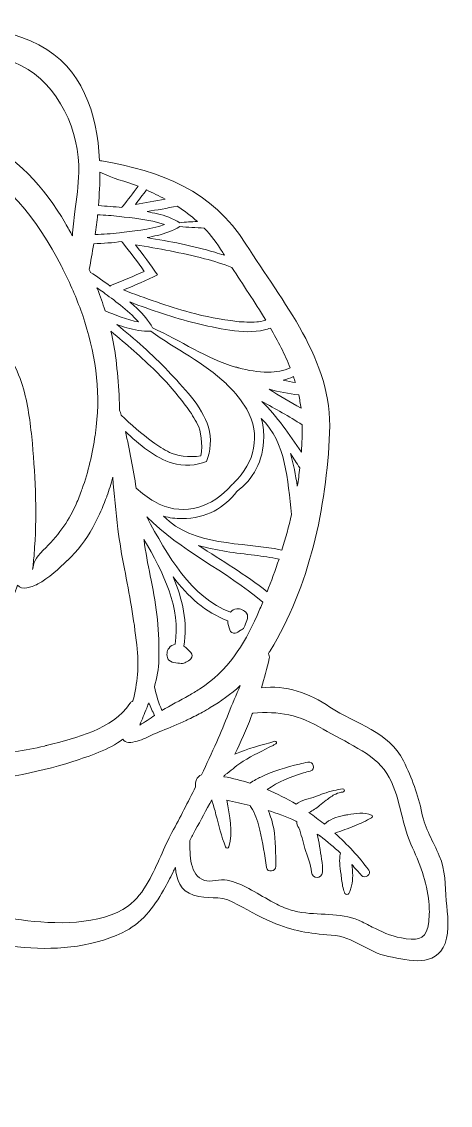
# Model space of a CAD drawing. Extents: x 28 to 2067, y -2033 to -35.
# Drawn here: x 675.7 to 791.6, y -2027.5 to -1734.6 of the extents above; entities that cross this region are included whole.
import ezdxf

# ---------------------------------------------------------------- set-up
doc = ezdxf.new("R2010")
doc.units = 0
doc.header["$MEASUREMENT"] = 0
doc.layers.add('Layer 1', color=7, linetype='Continuous', lineweight=0)

msp = doc.modelspace()

# ---------------------------------------------------------------- linework, layer by layer
at = {"layer": 'Layer 1'}
for points, knots in [([(788.63, -1960.01), (786.95, -1956.11), (784.88, -1952.85), (783.95, -1948.56), (782.83, -1943.3), (781.34, -1939.28), (778.94, -1934.36), (775.14, -1926.61), (766.01, -1924.41), (759.08, -1919.83), (753.57, -1916.18), (747.05, -1913.76), (740.54, -1914.65), (741.32, -1912.08), (742.04, -1909.43), (742.64, -1906.71), (742.74, -1906.2), (742.64, -1905.77), (742.41, -1905.41), (742.56, -1905.17), (742.73, -1904.94), (742.89, -1904.69), (753.54, -1887.36), (758.1, -1865.85), (758.99, -1845.7), (759.86, -1825.91), (746.14, -1810.48), (736.35, -1794.72), (727.35, -1780.25), (713.15, -1774.96), (697.37, -1772.25), (697.16, -1772.21), (696.97, -1772.17), (696.76, -1772.14), (696.15, -1759.23), (692.11, -1747.08), (680.38, -1740.91), (668.4, -1734.63), (654.13, -1735.59), (641.1, -1736.29), (626.81, -1737.08), (614.84, -1745.86), (603.06, -1753.07), (599.58, -1752.4), (596.16, -1751.78), (592.89, -1751.13), (581.65, -1748.9), (567.54, -1750.16), (556.28, -1751.81), (549.65, -1752.78), (543.36, -1754.93), (537.61, -1758.05), (522.93, -1765.99), (511.8, -1780.17), (507.6, -1796.7), (504.77, -1807.89), (503.84, -1820.73), (510.69, -1830.68), (512.83, -1833.77), (515.06, -1836.74), (517.18, -1839.76), (516.78, -1840.68), (516.27, -1841.65), (515.73, -1842.61), (514.11, -1845.5), (512.1, -1848.4), (511.09, -1850.02), (508.4, -1854.48), (505.26, -1858.09), (503.51, -1863.17), (500.55, -1871.83), (500.51, -1882.93), (503.32, -1891.63), (504.11, -1894.1), (505.14, -1896.51), (506.3, -1898.86), (504.98, -1898.29), (503.58, -1897.93), (502.47, -1897.72), (495.84, -1896.49), (489.18, -1900.28), (483.48, -1903.19), (479.21, -1905.37), (474.99, -1907.51), (470.36, -1908.75), (467.19, -1909.58), (463.67, -1909.55), (460.98, -1911.6), (458.36, -1913.6), (455.97, -1916.23), (453.33, -1918.21), (451.6, -1919.53), (450.22, -1920.22), (449.4, -1922.41), (448.77, -1924.07), (448.94, -1925.72), (449.51, -1927.31), (450.46, -1930.01), (452.5, -1932.58), (453.78, -1934.91), (456.87, -1940.63), (461.62, -1943.74), (468.02, -1944.79), (473.36, -1945.65), (476.76, -1946.42), (481.33, -1949.96), (483.45, -1951.59), (485.06, -1953.01), (487.7, -1953.89), (491.63, -1955.19), (496.2, -1955.1), (500.24, -1955.93), (502.84, -1956.49), (504.61, -1956.8), (506.6, -1956.52), (505.79, -1958.74), (504.92, -1960.94), (503.73, -1963.04), (501.85, -1966.37), (500.71, -1969.64), (501.29, -1973.55), (502.25, -1979.94), (504.25, -1986.03), (504.77, -1992.58), (505.11, -1996.84), (503.7, -2001.39), (502.97, -2005.8), (502.97, -2005.8), (506.26, -2027.47), (519.12, -2023.8), (518.65, -2023.45), (518.21, -2023.08), (517.75, -2022.72), (521.56, -2022.54), (525.46, -2021.69), (528.61, -2021.09), (533.74, -2020.12), (538.91, -2019.29), (543.72, -2017.13), (546.28, -2015.96), (548.34, -2014.33), (550.68, -2012.82), (554.21, -2010.55), (557.7, -2010.55), (561.77, -2009.72), (566, -2008.83), (568.55, -2007.03), (571.34, -2003.58), (574.72, -1999.41), (576.95, -1995.41), (580.8, -1991.61), (585.82, -1986.63), (589.86, -1980.31), (590.76, -1973.3), (595, -1976.31), (599.97, -1977.9), (605.2, -1978.78), (605.21, -1979.01), (605.23, -1979.23), (605.23, -1979.47), (605.23, -1979.47), (624.67, -1981.58), (624.67, -1981.58), (630.21, -1982.46), (635.74, -1983.3), (641.3, -1983.87), (647.01, -1984.43), (652.73, -1983.52), (658.45, -1983.26), (663.92, -1983.02), (669.17, -1983.97), (674.58, -1984.61), (684.07, -1985.7), (694.08, -1984.93), (702.91, -1980.83), (708.08, -1978.41), (711.37, -1974.07), (714.07, -1969.3), (714.97, -1967.72), (715.82, -1966.1), (716.64, -1964.46), (716.86, -1964.02), (717.09, -1963.6), (717.31, -1963.17), (717.51, -1966.51), (718.58, -1969.48), (722.21, -1970.69), (725.99, -1971.97), (728.97, -1970.56), (732.82, -1972.55), (736.39, -1974.4), (739.66, -1976.38), (743.41, -1977.96), (749.17, -1980.4), (753.36, -1981.01), (759.37, -1981.45), (765.73, -1981.9), (769.06, -1986.07), (774.94, -1987.24), (780.61, -1988.4), (787.61, -1990.26), (790.19, -1983.72), (791.62, -1980.12), (790.77, -1975.87), (790.51, -1972.18), (790.19, -1967.94), (790.37, -1964), (788.63, -1960.01)], [0, 0, 0, 0, 1, 1, 1, 2, 2, 2, 3, 3, 3, 4, 4, 4, 5, 5, 5, 6, 6, 6, 7, 7, 7, 8, 8, 8, 9, 9, 9, 10, 10, 10, 11, 11, 11, 12, 12, 12, 13, 13, 13, 14, 14, 14, 15, 15, 15, 16, 16, 16, 17, 17, 17, 18, 18, 18, 19, 19, 19, 20, 20, 20, 21, 21, 21, 22, 22, 22, 23, 23, 23, 24, 24, 24, 25, 25, 25, 26, 26, 26, 27, 27, 27, 28, 28, 28, 29, 29, 29, 30, 30, 30, 31, 31, 31, 32, 32, 32, 33, 33, 33, 34, 34, 34, 35, 35, 35, 36, 36, 36, 37, 37, 37, 38, 38, 38, 39, 39, 39, 40, 40, 40, 41, 41, 41, 42, 42, 42, 43, 43, 43, 44, 44, 44, 45, 45, 45, 46, 46, 46, 47, 47, 47, 48, 48, 48, 49, 49, 49, 50, 50, 50, 51, 51, 51, 52, 52, 52, 53, 53, 53, 54, 54, 54, 55, 55, 55, 56, 56, 56, 57, 57, 57, 58, 58, 58, 59, 59, 59, 60, 60, 60, 61, 61, 61, 62, 62, 62, 63, 63, 63, 64, 64, 64, 65, 65, 65, 66, 66, 66, 67, 67, 67, 68, 68, 68, 69, 69, 69, 69]), ([(635.88, -1742.47), (648.18, -1740.06), (664.3, -1740.89), (675.63, -1746.52), (685.71, -1751.53), (691.5, -1764.45), (691.18, -1775.38), (691.06, -1778.85), (690.56, -1782.4), (690.1, -1785.94), (689.82, -1788.13), (689.56, -1790.33), (689.43, -1792.5), (688.8, -1791.38), (688.16, -1790.25), (687.54, -1789.13), (681.87, -1779.37), (674.18, -1770.81), (663.74, -1766.32), (653.01, -1761.68), (643.52, -1760.47), (632.93, -1762.5), (632.88, -1762.13), (632.67, -1761.8), (632.26, -1761.6), (629.48, -1760.23), (626.51, -1759.06), (623.41, -1758.05), (618.2, -1756.32), (612.68, -1755.03), (607.21, -1753.91), (616.52, -1749.73), (625.99, -1744.39), (635.88, -1742.47)], [0, 0, 0, 0, 1, 1, 1, 2, 2, 2, 3, 3, 3, 4, 4, 4, 5, 5, 5, 6, 6, 6, 7, 7, 7, 8, 8, 8, 9, 9, 9, 10, 10, 10, 11, 11, 11, 11]), ([(695.87, -1844.08), (695.84, -1844.31), (695.83, -1844.53), (695.8, -1844.76), (695.74, -1845.3), (695.64, -1845.83), (695.58, -1846.37), (694.83, -1851.36), (693.76, -1856.18), (692.07, -1860.9), (691.95, -1861.12), (691.84, -1861.35), (691.8, -1861.6), (691.33, -1862.89), (690.81, -1864.18), (690.22, -1865.47), (689.19, -1867.74), (687.98, -1869.77), (686.61, -1871.66), (685.12, -1873.71), (683.44, -1875.6), (681.5, -1877.49), (679.29, -1879.67), (678.92, -1880.91), (678.67, -1882.64), (678.84, -1881.3), (678.97, -1879.9), (679.09, -1878.51), (679.15, -1877.89), (679.17, -1877.25), (679.21, -1876.62), (679.86, -1866.82), (679.37, -1856.14), (678.42, -1846.83), (677.9, -1842), (677.25, -1836.83), (675.65, -1832.1), (674.72, -1829.32), (673.47, -1826.68), (671.73, -1824.36), (671.23, -1822.72), (670.55, -1821.22), (669.73, -1819.87), (667.11, -1815.58), (662.85, -1812.8), (656.64, -1812.07), (654.44, -1811.79), (651.33, -1811.87), (647.98, -1812.28), (647.76, -1812.31), (647.55, -1812.34), (647.32, -1812.36), (647.29, -1812.36), (647.28, -1812.38), (647.25, -1812.38), (647.25, -1812.36), (647.24, -1812.35), (647.23, -1812.34), (646.93, -1811.86), (646.59, -1811.39), (646.18, -1810.93), (644.11, -1808.54), (640.71, -1806.29), (637.81, -1804.78), (637.07, -1804.38), (636.34, -1804.03), (635.68, -1803.75), (631.31, -1801.83), (626.27, -1801.48), (621.39, -1801.86), (619.79, -1801.98), (618.2, -1802.17), (616.68, -1802.43), (616.17, -1802.52), (615.67, -1802.59), (615.18, -1802.68), (613.14, -1803.08), (611.18, -1803.57), (609.32, -1804.21), (603.39, -1806.17), (598.35, -1809.37), (594.32, -1813.69), (593.41, -1814.66), (592.57, -1815.71), (591.76, -1816.8), (590.68, -1818.27), (589.67, -1819.83), (588.81, -1821.51), (587.72, -1822.09), (586.68, -1822.72), (585.69, -1823.43), (584.85, -1824), (584.04, -1824.62), (583.26, -1825.26), (581.07, -1827.01), (578.99, -1828.95), (576.79, -1830.8), (575.54, -1831.83), (574.29, -1832.88), (573.04, -1833.95), (571.97, -1834.88), (570.89, -1835.82), (569.87, -1836.8), (572.42, -1811.35), (586.34, -1785.19), (610.71, -1775.65), (617.3, -1773.06), (623.73, -1770.39), (630.56, -1768.45), (640.47, -1765.63), (648.89, -1766.86), (658.28, -1770.95), (671.28, -1776.65), (680.04, -1788.33), (686.45, -1800.71), (686.72, -1801.23), (686.98, -1801.75), (687.23, -1802.27), (689.13, -1806.08), (690.82, -1810.02), (692.2, -1814.06), (695.5, -1823.72), (697.08, -1833.93), (695.87, -1844.08)], [0, 0, 0, 0, 1, 1, 1, 2, 2, 2, 3, 3, 3, 4, 4, 4, 5, 5, 5, 6, 6, 6, 7, 7, 7, 8, 8, 8, 9, 9, 9, 10, 10, 10, 11, 11, 11, 12, 12, 12, 13, 13, 13, 14, 14, 14, 15, 15, 15, 16, 16, 16, 17, 17, 17, 18, 18, 18, 19, 19, 19, 20, 20, 20, 21, 21, 21, 22, 22, 22, 23, 23, 23, 24, 24, 24, 25, 25, 25, 26, 26, 26, 27, 27, 27, 28, 28, 28, 29, 29, 29, 30, 30, 30, 31, 31, 31, 32, 32, 32, 33, 33, 33, 34, 34, 34, 35, 35, 35, 36, 36, 36, 37, 37, 37, 38, 38, 38, 39, 39, 39, 40, 40, 40, 41, 41, 41, 41]), ([(696.85, -1775.29), (700.11, -1776.95), (703.94, -1777.8), (707.18, -1779.12), (705.83, -1780.94), (704.45, -1782.75), (703.03, -1784.52), (702.93, -1784.64), (702.87, -1784.76), (702.83, -1784.88), (700.71, -1784.63), (698.59, -1784.46), (696.47, -1784.35), (696.72, -1781.35), (696.87, -1778.31), (696.85, -1775.29)], [0, 0, 0, 0, 1, 1, 1, 2, 2, 2, 3, 3, 3, 4, 4, 4, 5, 5, 5, 5]), ([(714.49, -1782.6), (711.82, -1783.1), (709.15, -1783.57), (706.47, -1784.02), (707.47, -1782.73), (708.46, -1781.42), (709.44, -1780.1), (711.19, -1780.89), (712.87, -1781.72), (714.49, -1782.6)], [0, 0, 0, 0, 1, 1, 1, 2, 2, 2, 3, 3, 3, 3]), ([(723.22, -1788.62), (721.63, -1788.7), (720.04, -1788.8), (718.46, -1788.96), (716.55, -1787.81), (714.39, -1787.01), (712.44, -1786.56), (711.5, -1786.34), (710.56, -1786.14), (709.61, -1785.95), (712.32, -1785.51), (715.03, -1785.03), (717.73, -1784.49), (719.68, -1785.73), (721.51, -1787.09), (723.22, -1788.62)], [0, 0, 0, 0, 1, 1, 1, 2, 2, 2, 3, 3, 3, 4, 4, 4, 5, 5, 5, 5]), ([(696.24, -1786.79), (698.2, -1786.9), (700.16, -1787.04), (702.12, -1787.28), (705.36, -1787.67), (710.26, -1788.02), (714.31, -1789.47), (714.31, -1789.47), (714.31, -1789.47), (714.31, -1789.47), (710.26, -1790.92), (705.36, -1791.28), (702.12, -1791.67), (699.94, -1791.93), (697.76, -1792.08), (695.58, -1792.18), (695.83, -1790.42), (696.05, -1788.62), (696.24, -1786.79)], [0, 0, 0, 0, 1, 1, 1, 2, 2, 2, 3, 3, 3, 4, 4, 4, 5, 5, 5, 6, 6, 6, 6]), ([(730.08, -1796.99), (730.23, -1797.24), (730.38, -1797.49), (730.53, -1797.74), (729.63, -1797.47), (728.75, -1797.21), (727.91, -1796.95), (721.95, -1795.14), (715.78, -1794), (709.61, -1792.99), (710.56, -1792.8), (711.5, -1792.6), (712.44, -1792.38), (714.39, -1791.93), (716.55, -1791.14), (718.46, -1789.98), (720.64, -1790.2), (722.84, -1790.31), (725.05, -1790.4), (726.9, -1792.32), (728.59, -1794.48), (730.08, -1796.99)], [0, 0, 0, 0, 1, 1, 1, 2, 2, 2, 3, 3, 3, 4, 4, 4, 5, 5, 5, 6, 6, 6, 7, 7, 7, 7]), ([(695.2, -1794.65), (697.75, -1794.55), (700.29, -1794.36), (702.83, -1794.06), (702.87, -1794.18), (702.93, -1794.3), (703.03, -1794.42), (705.05, -1796.93), (707, -1799.5), (708.87, -1802.11), (705.94, -1803.43), (702.97, -1804.68), (699.96, -1805.85), (699.83, -1805.9), (699.72, -1805.98), (699.62, -1806.07), (697.89, -1804.77), (696.12, -1803.54), (694.31, -1802.37), (694.19, -1802.11), (694.09, -1801.85), (693.97, -1801.6), (694.4, -1799.41), (694.81, -1797.07), (695.2, -1794.65)], [0, 0, 0, 0, 1, 1, 1, 2, 2, 2, 3, 3, 3, 4, 4, 4, 5, 5, 5, 6, 6, 6, 7, 7, 7, 8, 8, 8, 8]), ([(741.69, -1815.26), (740.74, -1815.58), (739.88, -1815.76), (739.26, -1815.78), (737.45, -1815.84), (735.67, -1815.84), (733.86, -1815.63), (729.61, -1815.12), (725.39, -1814.36), (721.27, -1813.21), (715.13, -1811.51), (709.15, -1809.37), (703.2, -1807.13), (706.33, -1805.86), (709.43, -1804.51), (712.48, -1803.08), (710.55, -1800.31), (708.55, -1797.59), (706.47, -1794.92), (712.74, -1795.96), (718.99, -1797.1), (725.16, -1798.69), (727.67, -1799.34), (730.14, -1800.14), (732.57, -1801.03), (735.49, -1805.65), (738.73, -1810.38), (741.69, -1815.26)], [0, 0, 0, 0, 1, 1, 1, 2, 2, 2, 3, 3, 3, 4, 4, 4, 5, 5, 5, 6, 6, 6, 7, 7, 7, 8, 8, 8, 9, 9, 9, 9]), ([(698.27, -1812.74), (697.64, -1810.76), (696.95, -1808.8), (696.19, -1806.86), (696.15, -1806.75), (696.1, -1806.64), (696.06, -1806.54), (696.64, -1806.95), (697.23, -1807.35), (697.8, -1807.77), (700.41, -1809.73), (704.48, -1812.49), (707.26, -1815.77), (707.26, -1815.77), (707.26, -1815.77), (707.26, -1815.77), (704.15, -1815.21), (700.94, -1813.9), (698.27, -1812.74)], [0, 0, 0, 0, 1, 1, 1, 2, 2, 2, 3, 3, 3, 4, 4, 4, 5, 5, 5, 6, 6, 6, 6]), ([(748.32, -1828.19), (746.52, -1828.92), (744.53, -1829.34), (742.35, -1829.33), (739.56, -1829.33), (736.92, -1828.89), (734.36, -1828.2), (734.31, -1828.17), (734.25, -1828.15), (734.2, -1828.12), (733.98, -1828), (733.77, -1827.98), (733.56, -1827.99), (725.7, -1825.67), (718.68, -1820.82), (711.11, -1817.4), (710.03, -1815.45), (708.56, -1813.69), (707.1, -1812.31), (706.39, -1811.65), (705.68, -1811.01), (704.95, -1810.38), (710.8, -1812.58), (716.71, -1814.68), (722.78, -1816.1), (728.41, -1817.4), (735.57, -1819.32), (741.36, -1817.94), (741.91, -1817.81), (742.45, -1817.63), (742.98, -1817.42), (745.01, -1820.93), (746.86, -1824.51), (748.32, -1828.19)], [0, 0, 0, 0, 1, 1, 1, 2, 2, 2, 3, 3, 3, 4, 4, 4, 5, 5, 5, 6, 6, 6, 7, 7, 7, 8, 8, 8, 9, 9, 9, 10, 10, 10, 11, 11, 11, 11]), ([(699.83, -1818.3), (704.03, -1821.79), (708.15, -1825.35), (712.05, -1829.18), (715.11, -1832.18), (717.87, -1835.45), (720.44, -1838.88), (721.52, -1840.34), (722.42, -1841.88), (723.27, -1843.48), (724.1, -1845.03), (724.77, -1848.87), (724.16, -1851.93), (721.11, -1852.54), (717.27, -1851.87), (715.72, -1851.04), (714.12, -1850.18), (712.58, -1849.29), (711.12, -1848.2), (708.12, -1845.96), (705.26, -1843.55), (702.58, -1840.94), (702.45, -1840.49), (702.33, -1840.02), (702.19, -1839.57), (702.16, -1838.2), (702.11, -1836.84), (702.03, -1835.47), (701.86, -1832.29), (701.58, -1829.1), (701.22, -1825.98), (700.93, -1823.43), (700.45, -1820.86), (699.83, -1818.3)], [0, 0, 0, 0, 1, 1, 1, 2, 2, 2, 3, 3, 3, 4, 4, 4, 5, 5, 5, 6, 6, 6, 7, 7, 7, 8, 8, 8, 9, 9, 9, 10, 10, 10, 11, 11, 11, 11]), ([(703.74, -1845.37), (707.47, -1848.84), (711.81, -1852.57), (716.46, -1853.95), (719.47, -1854.85), (722.94, -1854.63), (725.69, -1853.45), (725.69, -1853.45), (725.69, -1853.45), (725.69, -1853.45), (726.87, -1850.7), (727.08, -1847.23), (726.19, -1844.22), (724.49, -1838.51), (719.25, -1833.27), (715.3, -1829.05), (711.04, -1824.5), (706.27, -1820.43), (701.43, -1816.47), (702.35, -1816.78), (703.26, -1817.08), (704.18, -1817.36), (706.11, -1817.94), (708.37, -1818.33), (710.6, -1818.29), (717.34, -1823.14), (725.05, -1826.79), (730.99, -1832.44), (731.08, -1832.62), (731.21, -1832.79), (731.42, -1832.92), (731.48, -1832.96), (731.52, -1832.99), (731.57, -1833.02), (733.45, -1834.89), (735.15, -1836.97), (736.55, -1839.38), (740.55, -1846.28), (738.67, -1853.78), (733.2, -1859.2), (732.9, -1859.49), (732.59, -1859.77), (732.27, -1860.04), (732.01, -1860.35), (731.73, -1860.67), (731.43, -1860.97), (726.01, -1866.43), (718.51, -1868.31), (711.61, -1864.31), (709.79, -1863.25), (708.15, -1862.02), (706.66, -1860.67), (705.86, -1855.51), (704.95, -1850.38), (703.74, -1845.37)], [0, 0, 0, 0, 1, 1, 1, 2, 2, 2, 3, 3, 3, 4, 4, 4, 5, 5, 5, 6, 6, 6, 7, 7, 7, 8, 8, 8, 9, 9, 9, 10, 10, 10, 11, 11, 11, 12, 12, 12, 13, 13, 13, 14, 14, 14, 15, 15, 15, 16, 16, 16, 17, 17, 17, 18, 18, 18, 18]), ([(749.72, -1832.13), (748.64, -1832.02), (747.56, -1831.82), (746.46, -1831.52), (747.39, -1831.28), (748.3, -1830.96), (749.21, -1830.56), (749.39, -1831.08), (749.56, -1831.61), (749.72, -1832.13)], [0, 0, 0, 0, 1, 1, 1, 2, 2, 2, 3, 3, 3, 3]), ([(751.24, -1839.05), (748.28, -1837.44), (745.39, -1835.68), (742.6, -1833.95), (745.24, -1834.66), (747.91, -1835.15), (750.61, -1835.51), (750.88, -1836.68), (751.08, -1837.86), (751.24, -1839.05)], [0, 0, 0, 0, 1, 1, 1, 2, 2, 2, 3, 3, 3, 3]), ([(751.33, -1850.95), (748.11, -1846.09), (744.76, -1841.37), (740.66, -1837.28), (744.29, -1839.22), (748.04, -1841.28), (751.55, -1843.58), (751.58, -1846.03), (751.5, -1848.49), (751.33, -1850.95)], [0, 0, 0, 0, 1, 1, 1, 2, 2, 2, 3, 3, 3, 3]), ([(746.08, -1877.41), (734.95, -1875.12), (722.2, -1876.54), (714.08, -1868.26), (715.66, -1868.7), (717.31, -1868.94), (719.08, -1868.93), (725.74, -1868.89), (730.55, -1865.97), (733.85, -1861.62), (738.21, -1858.31), (741.12, -1853.51), (741.16, -1846.85), (741.18, -1845.08), (740.93, -1843.42), (740.5, -1841.85), (747.31, -1848.53), (747.56, -1858.35), (748.7, -1867.81), (747.95, -1871.04), (747.07, -1874.25), (746.08, -1877.41)], [0, 0, 0, 0, 1, 1, 1, 2, 2, 2, 3, 3, 3, 4, 4, 4, 5, 5, 5, 6, 6, 6, 7, 7, 7, 7]), ([(750.24, -1860.16), (749.8, -1857.14), (749.24, -1854.15), (748.39, -1851.3), (749.24, -1852.6), (750.08, -1853.92), (750.92, -1855.24), (750.73, -1856.88), (750.51, -1858.52), (750.24, -1860.16)], [0, 0, 0, 0, 1, 1, 1, 2, 2, 2, 3, 3, 3, 3]), ([(628.09, -1932.69), (623.82, -1931.18), (619.05, -1929.82), (615.18, -1927.48), (613.64, -1926.57), (610.2, -1923.95), (608.55, -1921.67), (610.85, -1920.99), (613.82, -1921), (616.3, -1920.74), (621.53, -1920.78), (626.97, -1920.56), (631.71, -1918.8), (639.18, -1916.03), (646.28, -1911.93), (653.55, -1908.66), (659.19, -1906.14), (664.52, -1902.87), (668.63, -1898.19), (671.75, -1894.64), (673.13, -1890.92), (674.55, -1886.94), (675.23, -1887.58), (676.1, -1887.79), (677.1, -1887.62), (678.08, -1887.48), (679.09, -1887.09), (680.08, -1886.59), (683.05, -1885.06), (685.92, -1882.24), (688.04, -1880.28), (688.04, -1880.28), (688.04, -1880.28), (688.06, -1880.26), (690.91, -1877.62), (693.11, -1874.59), (694.93, -1871.34), (695.3, -1870.62), (695.67, -1869.92), (696.04, -1869.2), (697.02, -1867.21), (697.9, -1865.13), (698.7, -1863), (698.71, -1862.94), (698.72, -1862.89), (698.75, -1862.85), (699.35, -1861.16), (699.88, -1859.46), (700.32, -1857.74), (700.72, -1862.4), (701.14, -1867.07), (701.75, -1871.74), (702.2, -1875.31), (702.76, -1878.88), (703.49, -1882.45), (704.9, -1889.4), (706.03, -1896.02), (706.84, -1903.06), (707.52, -1908.83), (706.99, -1913.5), (705.79, -1918.2), (705.7, -1918.24), (705.64, -1918.27), (705.58, -1918.32), (705.37, -1918.44), (705.15, -1918.61), (704.99, -1918.86), (700.09, -1926.01), (690.6, -1928.11), (682.67, -1930.17), (682.4, -1930.25), (682.12, -1930.3), (681.84, -1930.37), (679.21, -1931.02), (676.56, -1931.51), (673.87, -1931.91), (673.74, -1931.92), (673.62, -1931.95), (673.49, -1931.96), (667.74, -1932.8), (661.89, -1933.25), (656.15, -1934.1), (646.64, -1935.51), (637.28, -1935.98), (628.09, -1932.69)], [0, 0, 0, 0, 1, 1, 1, 2, 2, 2, 3, 3, 3, 4, 4, 4, 5, 5, 5, 6, 6, 6, 7, 7, 7, 8, 8, 8, 9, 9, 9, 10, 10, 10, 11, 11, 11, 12, 12, 12, 13, 13, 13, 14, 14, 14, 15, 15, 15, 16, 16, 16, 17, 17, 17, 18, 18, 18, 19, 19, 19, 20, 20, 20, 21, 21, 21, 22, 22, 22, 23, 23, 23, 24, 24, 24, 25, 25, 25, 26, 26, 26, 27, 27, 27, 28, 28, 28, 28]), ([(739.36, -1895.11), (735.73, -1903.26), (731.52, -1909.98), (723.79, -1915), (722.85, -1915.61), (721.88, -1916.18), (720.89, -1916.72), (718.49, -1918.1), (716.01, -1919.37), (713.64, -1920.78), (712.74, -1918.72), (712.1, -1916.5), (711.58, -1914.38), (712.28, -1911.98), (712.77, -1909.52), (712.82, -1906.96), (712.98, -1899.78), (712.22, -1892.6), (710.72, -1885.58), (710.04, -1882.39), (709.47, -1879.15), (708.94, -1875.88), (708.87, -1875.43), (708.81, -1874.98), (708.73, -1874.54), (714.07, -1883.49), (718.81, -1893.25), (717.19, -1902.86), (716.56, -1902.98), (715.99, -1903.32), (715.55, -1903.9), (714.92, -1904.74), (714.83, -1905.84), (715.27, -1906.78), (715.84, -1907.99), (717.76, -1907.9), (718.86, -1908.07), (719.37, -1908.14), (719.8, -1907.98), (720.07, -1907.67), (720.6, -1907.48), (721.09, -1907.19), (721.44, -1906.81), (721.91, -1906.28), (721.86, -1905.62), (721.43, -1905.1), (720.88, -1904.45), (720.28, -1903.81), (719.56, -1903.37), (720.65, -1897.05), (719.23, -1890.77), (716.68, -1884.69), (720.67, -1889.94), (725.4, -1894.31), (731.42, -1896.52), (731.44, -1897.37), (731.69, -1898.2), (731.98, -1899), (732.22, -1899.64), (732.77, -1900.02), (733.46, -1899.87), (733.96, -1899.75), (734.45, -1899.48), (734.89, -1899.11), (735.29, -1899.03), (735.65, -1898.74), (735.84, -1898.27), (736.25, -1897.23), (737.29, -1895.61), (736.52, -1894.51), (735.92, -1893.66), (734.92, -1893.19), (733.88, -1893.32), (733.16, -1893.4), (732.58, -1893.73), (732.16, -1894.22), (721.59, -1890.27), (715.1, -1878.85), (709.51, -1868.42), (718.68, -1877.58), (730.92, -1883.05), (740.93, -1891.47), (740.41, -1892.69), (739.89, -1893.91), (739.36, -1895.11)], [0, 0, 0, 0, 1, 1, 1, 2, 2, 2, 3, 3, 3, 4, 4, 4, 5, 5, 5, 6, 6, 6, 7, 7, 7, 8, 8, 8, 9, 9, 9, 10, 10, 10, 11, 11, 11, 12, 12, 12, 13, 13, 13, 14, 14, 14, 15, 15, 15, 16, 16, 16, 17, 17, 17, 18, 18, 18, 19, 19, 19, 20, 20, 20, 21, 21, 21, 22, 22, 22, 23, 23, 23, 24, 24, 24, 25, 25, 25, 26, 26, 26, 27, 27, 27, 28, 28, 28, 28]), ([(742.06, -1888.7), (736.41, -1884.11), (729.81, -1880.28), (723.53, -1876.15), (728.37, -1877.6), (733.62, -1878.2), (738.7, -1878.82), (740.89, -1879.08), (743.11, -1879.41), (745.29, -1879.86), (744.29, -1882.86), (743.21, -1885.81), (742.06, -1888.7)], [0, 0, 0, 0, 1, 1, 1, 2, 2, 2, 3, 3, 3, 4, 4, 4, 4]), ([(716.35, -1953.7), (714.26, -1957.54), (712.43, -1962.68), (709.95, -1967.04), (708.45, -1969.66), (706.72, -1971.99), (704.56, -1973.56), (697.13, -1978.98), (684.23, -1978.55), (675.68, -1977.37), (674.62, -1977.23), (673.57, -1977.09), (672.53, -1976.97), (665.11, -1976.12), (658.32, -1975.91), (650.59, -1976.48), (640.84, -1977.2), (632.01, -1974.69), (622.44, -1973.48), (613.4, -1972.34), (603.05, -1973.75), (594.88, -1968.96), (590.02, -1966.12), (584.44, -1959.93), (580.83, -1954.31), (580.54, -1953.86), (580.26, -1953.42), (579.99, -1952.99), (580.34, -1952.93), (580.67, -1952.89), (581.01, -1952.84), (582.08, -1952.69), (583.15, -1952.56), (584.25, -1952.49), (590.05, -1952.2), (595.2, -1954.39), (600.86, -1954.58), (621.38, -1955.28), (639.91, -1949.97), (657.92, -1940.86), (668.6, -1939.36), (679.33, -1937.91), (689.57, -1934.55), (694.1, -1933.06), (699.3, -1931.43), (703.08, -1928.49), (703.39, -1929.04), (703.97, -1929.46), (704.62, -1929.42), (706.22, -1929.38), (707.7, -1928.86), (709.18, -1928.21), (710.65, -1927.59), (712.11, -1926.82), (713.59, -1926.26), (715.74, -1925.42), (717.98, -1924.47), (720.18, -1923.45), (720.39, -1923.34), (720.61, -1923.25), (720.83, -1923.14), (722.13, -1922.52), (723.42, -1921.88), (724.61, -1921.23), (725.32, -1920.84), (726.02, -1920.43), (726.72, -1920), (729.5, -1918.32), (732.28, -1916.3), (734.83, -1914.04), (732.54, -1919.02), (730.68, -1924.22), (728.45, -1929.26), (727.12, -1932.26), (725.73, -1935.2), (724.32, -1938.15), (723.04, -1938.6), (722.47, -1940.1), (722.74, -1941.4), (720.68, -1945.53), (718.54, -1949.64), (716.35, -1953.7)], [0, 0, 0, 0, 1, 1, 1, 2, 2, 2, 3, 3, 3, 4, 4, 4, 5, 5, 5, 6, 6, 6, 7, 7, 7, 8, 8, 8, 9, 9, 9, 10, 10, 10, 11, 11, 11, 12, 12, 12, 13, 13, 13, 14, 14, 14, 15, 15, 15, 16, 16, 16, 17, 17, 17, 18, 18, 18, 19, 19, 19, 20, 20, 20, 21, 21, 21, 22, 22, 22, 23, 23, 23, 24, 24, 24, 25, 25, 25, 26, 26, 26, 27, 27, 27, 27]), ([(709.51, -1920.12), (709.55, -1920.06), (709.58, -1919.99), (709.6, -1919.91), (709.77, -1919.49), (709.94, -1919.08), (710.1, -1918.67), (710.56, -1919.83), (711.07, -1920.97), (711.65, -1922.09), (710.41, -1922.94), (708.98, -1923.95), (707.62, -1924.72), (708.25, -1923.19), (708.91, -1921.67), (709.51, -1920.12)], [0, 0, 0, 0, 1, 1, 1, 2, 2, 2, 3, 3, 3, 4, 4, 4, 5, 5, 5, 5]), ([(785.77, -1977.89), (785.21, -1982.33), (783.49, -1983.02), (779.67, -1982.46), (776.26, -1981.94), (773.88, -1980.97), (771.35, -1979.72), (770.23, -1979.17), (769.07, -1978.55), (767.77, -1977.89), (762.72, -1975.33), (757.02, -1976.19), (751.48, -1975.34), (750.07, -1975.13), (748.68, -1974.81), (747.31, -1974.29), (745.9, -1973.75), (744.5, -1973.04), (743.08, -1972.26), (741.1, -1971.17), (739.12, -1969.95), (737.11, -1968.9), (735.17, -1967.88), (733.23, -1967.03), (731.27, -1966.6), (729.38, -1966.22), (726.82, -1967.25), (725.1, -1966.67), (723.12, -1965.98), (722.14, -1964.29), (721.65, -1962.27), (721.17, -1960.24), (721.17, -1957.89), (721.15, -1955.89), (721.65, -1954.96), (722.14, -1954.06), (722.65, -1953.15), (724.13, -1950.4), (725.63, -1947.65), (727.11, -1944.91), (727.48, -1946.25), (727.92, -1947.58), (728.25, -1948.93), (729.01, -1951.9), (729.66, -1954.79), (730.84, -1957.62), (731, -1958.03), (731.6, -1958.11), (731.74, -1957.62), (733.02, -1953.53), (731.79, -1949.2), (731.15, -1944.99), (733.27, -1945.45), (735.37, -1945.93), (737.46, -1946.45), (737.67, -1946.78), (737.89, -1947.13), (738.12, -1947.51), (739.14, -1949.25), (739.62, -1951.21), (740.11, -1953.15), (740.94, -1956.41), (741.41, -1959.89), (741.91, -1963.24), (742.13, -1964.67), (744.48, -1964.32), (744.44, -1962.88), (744.36, -1959.49), (744.44, -1956.03), (743.85, -1952.69), (743.53, -1950.87), (743, -1949.32), (742.37, -1947.81), (744.8, -1948.55), (747.23, -1949.44), (749.64, -1950.58), (749.8, -1950.66), (749.94, -1950.75), (750.1, -1950.83), (750.06, -1951.39), (750.27, -1952.02), (750.67, -1952.44), (751.28, -1954.29), (751.79, -1956.15), (752.29, -1958.05), (752.86, -1960.15), (753.91, -1962.35), (754.1, -1964.5), (754.26, -1966.37), (756.89, -1966.39), (757.02, -1964.5), (757.18, -1962.22), (756.58, -1959.72), (756.24, -1957.48), (756.07, -1956.36), (755.87, -1955.26), (755.64, -1954.17), (755.89, -1954.35), (756.17, -1954.54), (756.44, -1954.73), (756.45, -1954.74), (756.46, -1954.77), (756.48, -1954.77), (758.38, -1956.17), (760.17, -1957.71), (761.9, -1959.35), (761.68, -1960.3), (761.64, -1961.17), (761.7, -1962.02), (761.75, -1963), (761.91, -1963.96), (762.07, -1965.05), (762.23, -1966.27), (762.31, -1967.53), (762.6, -1968.73), (762.73, -1969.24), (762.89, -1969.74), (763.13, -1970.21), (763.33, -1970.6), (763.97, -1970.6), (764.17, -1970.21), (764.29, -1969.96), (764.39, -1969.71), (764.5, -1969.46), (764.67, -1969.03), (764.81, -1968.61), (764.9, -1968.18), (765.35, -1966.32), (765.28, -1964.34), (764.98, -1962.43), (765.89, -1963.4), (766.78, -1964.38), (767.62, -1965.38), (768.54, -1966.43), (770.41, -1964.99), (769.57, -1963.88), (766.88, -1960.33), (763.8, -1956.96), (760.41, -1953.92), (762.2, -1953.29), (763.98, -1952.67), (765.72, -1951.95), (765.75, -1951.94), (765.78, -1951.94), (765.8, -1951.92), (767.34, -1951.29), (768.86, -1950.6), (770.33, -1949.76), (770.57, -1949.61), (770.62, -1949.17), (770.33, -1949.05), (768.31, -1948.15), (766.01, -1948.54), (763.86, -1948.95), (763.49, -1949.01), (763.13, -1949.08), (762.77, -1949.15), (760.78, -1949.51), (759, -1950.21), (757.55, -1951.47), (757.5, -1951.43), (757.43, -1951.39), (757.38, -1951.35), (756.09, -1950.32), (754.76, -1949.31), (753.4, -1948.38), (754.37, -1947.74), (755.36, -1947.19), (756.28, -1946.46), (756.85, -1946), (757.45, -1945.51), (758.06, -1945.02), (758.88, -1944.38), (759.74, -1943.77), (760.66, -1943.34), (761.27, -1943.08), (761.9, -1942.88), (762.56, -1942.81), (763.09, -1942.76), (763.09, -1941.93), (762.56, -1941.97), (761.72, -1942.07), (760.93, -1942.21), (760.14, -1942.4), (759.19, -1942.63), (758.24, -1942.92), (757.3, -1943.24), (756.61, -1943.49), (755.92, -1943.74), (755.2, -1944.02), (753.49, -1944.68), (751.28, -1944.83), (749.97, -1946.13), (747.42, -1944.62), (744.79, -1943.26), (742.08, -1942.12), (745.07, -1940.1), (748.4, -1938.67), (751.91, -1937.63), (752.51, -1937.46), (753.12, -1937.29), (753.73, -1937.13), (755.29, -1936.74), (754.63, -1934.35), (753.06, -1934.72), (752.33, -1934.9), (751.59, -1935.07), (750.85, -1935.24), (747.25, -1936.12), (743.66, -1937.14), (740.37, -1938.76), (739.93, -1938.97), (739.48, -1939.2), (739.04, -1939.44), (738.49, -1939.74), (737.95, -1940.06), (737.43, -1940.41), (735.13, -1939.69), (732.78, -1939.07), (730.39, -1938.67), (730.47, -1938.52), (730.54, -1938.37), (730.62, -1938.23), (730.83, -1938.08), (731.05, -1937.94), (731.27, -1937.78), (732.7, -1936.66), (734.03, -1935.47), (735.58, -1934.5), (738.17, -1932.86), (740.99, -1931.61), (743.69, -1930.19), (743.92, -1930.06), (744.18, -1929.94), (744.43, -1929.79), (744.81, -1929.6), (744.58, -1929), (744.18, -1929.06), (744.16, -1929.06), (744.14, -1929.06), (744.12, -1929.08), (740.55, -1930.22), (736.79, -1931), (733.37, -1932.61), (734.95, -1929.28), (736.43, -1925.89), (737.79, -1922.42), (737.91, -1922.1), (738.05, -1921.8), (738.17, -1921.48), (745.4, -1920.95), (750.67, -1921.81), (757.22, -1925.82), (762.99, -1929.34), (770.86, -1932.13), (774.42, -1937.76), (778.19, -1943.71), (778.14, -1950.7), (780.97, -1956.93), (783.22, -1961.87), (785.34, -1967.05), (785.83, -1972.52), (785.99, -1974.26), (785.99, -1976.07), (785.77, -1977.89)], [0, 0, 0, 0, 1, 1, 1, 2, 2, 2, 3, 3, 3, 4, 4, 4, 5, 5, 5, 6, 6, 6, 7, 7, 7, 8, 8, 8, 9, 9, 9, 10, 10, 10, 11, 11, 11, 12, 12, 12, 13, 13, 13, 14, 14, 14, 15, 15, 15, 16, 16, 16, 17, 17, 17, 18, 18, 18, 19, 19, 19, 20, 20, 20, 21, 21, 21, 22, 22, 22, 23, 23, 23, 24, 24, 24, 25, 25, 25, 26, 26, 26, 27, 27, 27, 28, 28, 28, 29, 29, 29, 30, 30, 30, 31, 31, 31, 32, 32, 32, 33, 33, 33, 34, 34, 34, 35, 35, 35, 36, 36, 36, 37, 37, 37, 38, 38, 38, 39, 39, 39, 40, 40, 40, 41, 41, 41, 42, 42, 42, 43, 43, 43, 44, 44, 44, 45, 45, 45, 46, 46, 46, 47, 47, 47, 48, 48, 48, 49, 49, 49, 50, 50, 50, 51, 51, 51, 52, 52, 52, 53, 53, 53, 54, 54, 54, 55, 55, 55, 56, 56, 56, 57, 57, 57, 58, 58, 58, 59, 59, 59, 60, 60, 60, 61, 61, 61, 62, 62, 62, 63, 63, 63, 64, 64, 64, 65, 65, 65, 66, 66, 66, 67, 67, 67, 68, 68, 68, 69, 69, 69, 70, 70, 70, 71, 71, 71, 72, 72, 72, 73, 73, 73, 74, 74, 74, 75, 75, 75, 76, 76, 76, 77, 77, 77, 78, 78, 78, 79, 79, 79, 80, 80, 80, 81, 81, 81, 82, 82, 82, 83, 83, 83, 84, 84, 84, 85, 85, 85, 86, 86, 86, 87, 87, 87, 88, 88, 88, 88])]:
    msp.add_open_spline(points, degree=3, knots=knots, dxfattribs=at)

doc.saveas('drawing.dxf')
